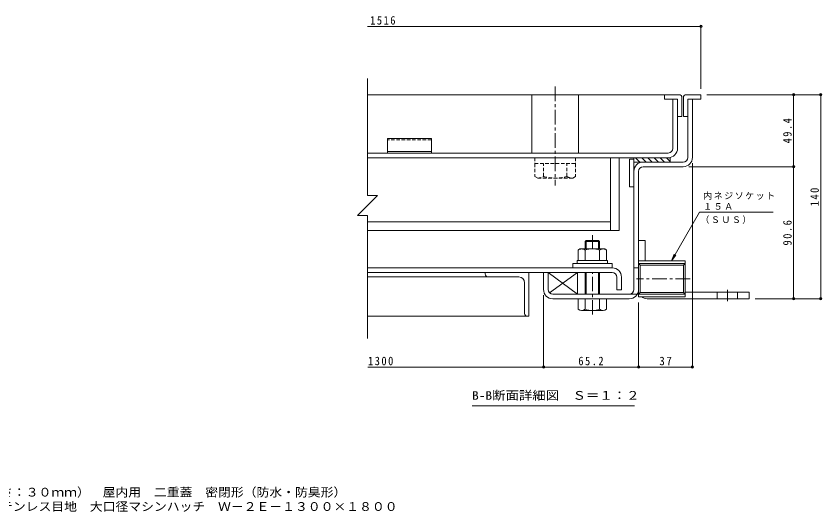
# Model space of a CAD drawing. Units: millimetres on the paper, enlarged 10 times, with parts at other scales. Extents: x -2673 to 2783, y -1962 to 1837.
# Drawn here: x -137 to 2628, y -1962 to -262 of the extents above; entities that cross this region are included whole.
import ezdxf
from ezdxf.enums import TextEntityAlignment as Align

# ---------------------------------------------------------------- set-up
doc = ezdxf.new("R2010")
doc.units = ezdxf.units.MM
doc.header["$LTSCALE"] = 10
doc.header["$PDMODE"] = 32
doc.header["$PDSIZE"] = 8
doc.linetypes.add('CHAIN1', pattern=[8, 5, -1, 1, -1])
doc.linetypes.add('DASHED1', pattern=[1.8, 1.2, -0.6])
for name, color, linetype, lineweight in [('D-0', 7, 'Continuous', 9), ('D-1', 2, 'Continuous', 9), ('D-2', 3, 'Continuous', 9), ('D-3', 4, 'Continuous', 9), ('D-5', 7, 'Continuous', 9), ('D-6', 6, 'Continuous', 9), ('D-7', 5, 'Continuous', 5), ('D-8', 5, 'Continuous', 5), ('D-9', 134, 'Continuous', 5), ('D-A', 3, 'Continuous', 9), ('D-B', 6, 'Continuous', 9), ('D-C', 5, 'Continuous', 5), ('D-E', 3, 'Continuous', 9), ('D-F', 7, 'Continuous', 9), ('F-5_F-5ﾚｲﾔ', 7, 'Continuous', 9)]:
    doc.layers.add(name, color=color, linetype=linetype, lineweight=lineweight)
doc.styles.add('ＭＳ ゴシック', font='')
doc.styles.get('ＭＳ ゴシック').set_extended_font_data('MS Gothic')

msp = doc.modelspace()

# ---------------------------------------------------------------- linework, layer by layer
at = {"layer": 'D-0'}
for p, q in [((1068.77, -475.48), (1068.77, -876.83)), ((1103.18, -876.83), (1034.36, -945.65)), ((1068.77, -876.83), (1103.18, -876.83)), ((1068.77, -945.65), (1034.36, -945.65)), ((1068.77, -945.65), (1068.77, -1367.78))]:
    msp.add_line(p, q, dxfattribs=at)
at = {"layer": 'D-1'}
for p, q in [((2168.03, -546.24), (2184.03, -546.24)), ((2168.03, -746.24), (2168.03, -546.24)), ((2184.03, -746.24), (2184.03, -546.24)), ((2152.03, -762.24), (2015.03, -762.24)), ((1983.03, -1199.24), (1983.03, -794.24)), ((1999.03, -794.24), (1999.03, -1199.24)), ((2015.03, -778.24), (2152.03, -778.24)), ((2159.03, -1101.36), (1999.03, -1101.36)), ((1999.03, -1101.36), (1999.03, -1224.36)), ((2159.03, -1101.36), (2159.03, -1224.36)), ((1999.03, -1125.24), (1983.03, -1125.24)), ((2153.22, -1116.28), (2004.84, -1116.28)), ((2004.84, -1209.43), (2004.84, -1116.28)), ((2159.03, -1110.47), (2153.22, -1116.28)), ((2153.22, -1116.28), (2153.22, -1209.43)), ((1689.03, -1199.24), (1689.03, -1141.24)), ((1994.74, -1215.24), (1705.03, -1215.24)), ((1999.03, -1215.24), (2004.84, -1209.43)), ((2159.03, -1215.24), (1999.03, -1215.24)), ((2153.22, -1209.43), (2004.84, -1209.43)), ((2159.03, -1215.24), (2153.22, -1209.43)), ((1705.03, -1231.24), (1815.53, -1231.24)), ((1865.53, -1231.24), (1967.03, -1231.24)), ((2159.03, -1224.36), (1999.03, -1224.36))]:
    msp.add_line(p, q, dxfattribs=at)
at = {"layer": 'D-1', "color": 7, "linetype": 'CHAIN1'}
msp.add_line((2176.04, -1162.86), (1991.66, -1162.86), dxfattribs=at)
at = {"layer": 'D-1'}
for points in [[(2159.03, -1110.47), (1999.03, -1110.47), (2004.84, -1116.28)], [(1673.03, -1199.24), (1673.03, -1141.24), (1689.03, -1141.24)]]:
    msp.add_lwpolyline(points, dxfattribs=at)
for centre, radius, start, end in [((2152.03, -746.24), 16, 270, 0), ((2152.03, -746.24), 32, 270, 0), ((2015.03, -794.24), 32, 90, 180), ((2015.03, -794.24), 16, 90, 180), ((1705.03, -1199.24), 32, 180, 270), ((1705.03, -1199.24), 16, 180, 270), ((1967.03, -1199.24), 32, 270, 0), ((1967.03, -1199.24), 16, 270, 0)]:
    msp.add_arc(centre, radius, start, end, dxfattribs=at)
at = {"layer": 'D-2'}
for p, q in [((2117.03, -715.24), (2117.03, -546.24)), ((2133.03, -715.24), (2133.03, -546.24)), ((2101.03, -731.24), (1068.77, -731.24)), ((1068.77, -747.24), (2101.03, -747.24))]:
    msp.add_line(p, q, dxfattribs=at)
for radius in [16, 32]:
    msp.add_arc((2101.03, -715.24), radius, 270, 0, dxfattribs=at)
at = {"layer": 'D-3'}
for p, q in [((2088.03, -531.24), (1068.77, -531.24)), ((2088.03, -546.24), (2133.03, -546.24)), ((2133.03, -546.24), (2133.03, -606.24)), ((2148.03, -541.24), (2148.03, -606.24)), ((2153.03, -541.24), (2153.03, -606.24)), ((2163.03, -531.24), (2213.03, -531.24)), ((2213.03, -546.24), (2168.03, -546.24)), ((2168.03, -546.24), (2168.03, -606.24)), ((2213.03, -531.24), (2213.03, -546.24)), ((2133.03, -606.24), (2148.03, -606.24)), ((2168.03, -606.24), (2153.03, -606.24)), ((1138.03, -681.24), (1138.03, -731.24)), ((1288.03, -681.24), (1138.03, -681.24)), ((1288.03, -726.24), (1138.03, -726.24))]:
    msp.add_line(p, q, dxfattribs=at)
at = {"layer": 'D-3', "linetype": 'DASHED1'}
msp.add_line((1288.03, -685.57), (1138.03, -685.57), dxfattribs=at)
at = {"layer": 'D-3'}
for points in [[(2138.03, -531.24), (2088.03, -531.24), (2088.03, -546.24)], [(1288.03, -681.24), (1288.03, -731.24), (1138.03, -731.24)]]:
    msp.add_lwpolyline(points, dxfattribs=at)
for centre, start, end in [((2138.03, -541.24), 0, 90), ((2163.03, -541.24), 90, 180)]:
    msp.add_arc(centre, 10, start, end, dxfattribs=at)
at = {"layer": 'D-5'}
for p, q in [((2111.74, -1101.36), (2208.25, -934.2)), ((2208.25, -934.2), (2460.99, -934.2)), ((2111.74, -1101.36), (2121.31, -1078.26)), ((2111.74, -1101.36), (2126.96, -1081.52)), ((1985.2, -1598.93), (1427.7, -1598.93)), ((1985.2, -1598.93), (1427.7, -1598.93))]:
    msp.add_line(p, q, dxfattribs=at)
at = {"layer": 'D-6'}
for p, q in [((1968.02, -752.24), (1983.03, -752.24)), ((1968.02, -752.24), (1968.02, -847.24)), ((1983.03, -747.24), (1983.03, -847.24)), ((2108.03, -762.24), (1983.03, -762.24)), ((2003.72, -762.24), (1988.72, -747.24)), ((2024.93, -762.24), (2009.93, -747.24)), ((2046.15, -762.24), (2031.15, -747.24)), ((2067.36, -762.24), (2052.36, -747.24)), ((2088.57, -762.24), (2073.57, -747.24)), ((2108.03, -760.48), (2094.78, -747.24)), ((1968.02, -847.24), (1983.03, -847.24)), ((1689.03, -1141.24), (1689.03, -1199.24)), ((1693.55, -1210.38), (1789.03, -1141.24))]:
    msp.add_line(p, q, dxfattribs=at)
for points in [[(2108.03, -762.24), (2108.03, -747.24), (1983.03, -747.24)], [(1705.03, -1215.24), (1789.03, -1215.24), (1789.03, -1141.24), (1689.03, -1141.24), (1789.03, -1215.24)]]:
    msp.add_lwpolyline(points, dxfattribs=at)
at = {"layer": 'D-7', "linetype": 'CHAIN1'}
for p, q in [((1840.53, -1058.74), (1840.53, -1013.58)), ((1840.53, -1285.63), (1840.53, -1141.24))]:
    msp.add_line(p, q, dxfattribs=at)
at = {"layer": 'D-7'}
for p, q in [((1819.59, -1031.24), (1815.53, -1035.3)), ((1865.53, -1035.3), (1815.53, -1035.3)), ((1815.53, -1058.74), (1815.53, -1035.3)), ((1861.47, -1031.24), (1819.59, -1031.24)), ((1819.59, -1058.74), (1819.59, -1031.24)), ((1861.47, -1031.24), (1865.53, -1035.3)), ((1861.47, -1058.74), (1861.47, -1031.24)), ((1865.53, -1035.3), (1865.53, -1058.74)), ((1865.53, -1035.3), (1865.53, -1058.74)), ((1815.53, -1215.24), (1815.53, -1141.24)), ((1819.59, -1215.24), (1819.59, -1141.24)), ((1861.47, -1215.24), (1861.47, -1141.24)), ((1865.53, -1141.24), (1865.53, -1215.24)), ((1889.53, -1231.24), (1791.53, -1231.24)), ((1791.53, -1266.77), (1791.53, -1231.24)), ((1815.53, -1266.77), (1815.53, -1231.24)), ((1865.53, -1231.24), (1865.53, -1266.77)), ((1889.53, -1266.77), (1889.53, -1231.24)), ((1877.53, -1271.24), (1803.53, -1271.24))]:
    msp.add_line(p, q, dxfattribs=at)
at = {"layer": 'D-7', "color": 2, "lineweight": 9}
for p, q in [((1791.45, -1064.04), (1798.03, -1060.24)), ((1791.45, -1064.04), (1791.45, -1100.24)), ((1883.03, -1060.24), (1798.03, -1060.24)), ((1815.99, -1064.04), (1815.99, -1100.24)), ((1865.07, -1064.04), (1865.07, -1100.24))]:
    msp.add_line(p, q, dxfattribs=at)
at = {"layer": 'D-7', "color": 6, "lineweight": 9}
for p, q in [((1788.03, -1100.24), (1788.03, -1110.24)), ((1788.03, -1110.24), (1893.03, -1110.24))]:
    msp.add_line(p, q, dxfattribs=at)
at = {"layer": 'D-7', "color": 134}
for p, q in [((1773.03, -1110.24), (1773.03, -1125.24)), ((1773.03, -1110.24), (1908.03, -1110.24)), ((1773.03, -1125.24), (1908.03, -1125.24)), ((1908.03, -1110.24), (1908.03, -1125.24))]:
    msp.add_line(p, q, dxfattribs=at)
at = {"layer": 'D-7', "color": 2, "lineweight": 9}
msp.add_lwpolyline([(1883.03, -1060.24), (1889.6, -1064.04), (1889.6, -1100.24), (1791.45, -1100.24)], dxfattribs=at)
at = {"layer": 'D-7', "color": 6, "lineweight": 9}
msp.add_lwpolyline([(1788.03, -1100.24), (1893.03, -1100.24), (1893.03, -1110.24)], dxfattribs=at)
at = {"layer": 'D-7', "color": 2, "lineweight": 9}
for centre, radius, start, end in [((1805.94, -1089.12), 28.97, 94.38438, 120), ((1802.96, -1084.44), 24.21, 57.42749, 88.18784), ((1840.53, -1141.44), 81.2, 72.41188, 107.5881), ((1878.1, -1084.44), 24.21, 91.81215, 122.57249), ((1875.12, -1089.12), 28.97, 59.99998, 85.6156)]:
    msp.add_arc(centre, radius, start, end, dxfattribs=at)
at = {"layer": 'D-7'}
for centre, radius, start, end in [((1803.53, -1252.91), 18.33, 229.1022, 310.89809), ((1840.53, -1199.16), 72.08, 249.70546, 290.29454), ((1877.53, -1252.91), 18.33, 229.10191, 310.8978)]:
    msp.add_arc(centre, radius, start, end, dxfattribs=at)
at = {"layer": 'D-8'}
msp.add_lwpolyline([(1903.03, -997.24), (1933.03, -997.24), (1933.03, -747.24), (1903.03, -747.24)], close=True, dxfattribs=at)
at = {"layer": 'D-9', "linetype": 'DASHED1'}
for p, q in [((1643.03, -747.24), (1783.03, -747.24)), ((1643.53, -767.24), (1643.53, -811.61)), ((1673.03, -811.75), (1673.03, -767.24)), ((1753.03, -811.75), (1753.03, -767.24)), ((1782.53, -767.24), (1782.53, -811.75)), ((1783.03, -747.24), (1783.03, -767.24)), ((1653.07, -817.12), (1643.53, -811.61)), ((1773.03, -817.24), (1653.28, -817.24)), ((1773.03, -817.24), (1782.53, -811.75))]:
    msp.add_line(p, q, dxfattribs=at)
at = {"layer": 'D-9'}
for p, q in [((1903.03, -997.24), (1903.03, -747.24)), ((1068.77, -967.24), (1903.03, -967.24)), ((1068.77, -997.24), (1903.03, -997.24))]:
    msp.add_line(p, q, dxfattribs=at)
at = {"layer": 'D-9', "linetype": 'DASHED1'}
msp.add_lwpolyline([(1643.03, -747.24), (1643.03, -767.24), (1783.03, -767.24)], dxfattribs=at)
for centre, radius, start, end in [((1654.32, -782.73), 34.53, 267.86055, 302.81094), ((1713.03, -668.64), 148.6, 254.38446, 285.61554), ((1771.74, -782.73), 34.53, 237.18906, 272.13945)]:
    msp.add_arc(centre, radius, start, end, dxfattribs=at)
at = {"layer": 'D-A'}
for p, q in [((1908.53, -1125.24), (1069.48, -1125.24)), ((1069.48, -1141.24), (1908.53, -1141.24)), ((1924.53, -1157.24), (1924.53, -1200.24)), ((1940.53, -1157.24), (1940.53, -1200.24)), ((1924.53, -1200.24), (1940.53, -1200.24))]:
    msp.add_line(p, q, dxfattribs=at)
for radius in [32, 16]:
    msp.add_arc((1908.53, -1157.24), radius, 0, 90, dxfattribs=at)
at = {"layer": 'D-B'}
for p, q in [((1473.03, -1141.24), (1069.48, -1141.24)), ((1483.03, -1156.24), (1069.48, -1156.24)), ((1473.03, -1141.24), (1623.03, -1141.24)), ((1473.03, -1146.24), (1473.03, -1141.24)), ((1483.03, -1156.24), (1588.03, -1156.24)), ((1623.03, -1141.24), (1623.03, -1291.24)), ((1608.03, -1281.24), (1608.03, -1176.24)), ((1618.03, -1291.24), (1068.77, -1291.24)), ((1618.03, -1291.24), (1623.03, -1291.24))]:
    msp.add_line(p, q, dxfattribs=at)
for centre, radius, start, end in [((1483.03, -1146.24), 10, 180, 270), ((1588.03, -1176.24), 20, 0, 90), ((1618.03, -1281.24), 10, 180, 270)]:
    msp.add_arc(centre, radius, start, end, dxfattribs=at)
at = {"layer": 'D-C', "color": 2, "linetype": 'CHAIN1', "lineweight": 9}
msp.add_line((1713.03, -503.56), (1713.03, -842.87), dxfattribs=at)
at = {"layer": 'D-C', "color": 2, "lineweight": 9}
for p, q in [((1633.03, -731.24), (1633.03, -531.24)), ((1633.03, -531.24), (1793.03, -531.24)), ((1793.03, -731.24), (1793.03, -531.24)), ((1633.03, -731.24), (1793.03, -731.24))]:
    msp.add_line(p, q, dxfattribs=at)
at = {"layer": 'D-E'}
for p, q in [((1999.03, -1031.24), (1999.03, -1199.24)), ((1999.03, -1031.24), (2021.53, -1031.24)), ((2021.53, -1101.36), (2021.53, -1031.24)), ((2159.03, -1208.74), (2379.03, -1208.74)), ((2269.03, -1231.24), (2269.03, -1208.74)), ((2339.03, -1231.24), (2339.03, -1208.74)), ((2379.03, -1208.74), (2379.03, -1231.24)), ((2379.03, -1231.24), (2029.03, -1231.24))]:
    msp.add_line(p, q, dxfattribs=at)
at = {"layer": 'D-E', "linetype": 'CHAIN1'}
msp.add_line((2304.03, -1239.97), (2304.03, -1200.53), dxfattribs=at)
at = {"layer": 'D-E'}
msp.add_arc((2029.03, -1201.24), 30, 230.3984, 270, dxfattribs=at)
at = {"layer": 'D-F'}
for p, q in [((2213.03, -297.14), (1068.77, -297.14)), ((2213.03, -294.14), (2213.03, -511.24)), ((2627.21, -531.24), (2233.03, -531.24)), ((2530.87, -531.24), (2530.87, -778.24)), ((2624.21, -531.24), (2624.21, -1231.24)), ((2184.03, -1468.58), (2184.03, -766.24)), ((2533.87, -778.24), (2172.03, -778.24)), ((2530.87, -778.24), (2530.87, -1231.24)), ((1673.03, -1468.58), (1673.03, -1219.24)), ((2627.21, -1231.24), (2399.03, -1231.24)), ((1999.03, -1468.58), (1999.03, -1244.36)), ((1673.03, -1465.58), (1069.48, -1465.58)), ((1999.03, -1465.58), (1673.03, -1465.58)), ((2184.03, -1465.58), (1999.03, -1465.58))]:
    msp.add_line(p, q, dxfattribs=at)
for p in [(2213.03, -297.14), (2530.87, -531.24), (2624.21, -531.24), (2530.87, -778.24), (2530.87, -1231.24), (2624.21, -1231.24), (1673.03, -1465.58), (1999.03, -1465.58), (2184.03, -1465.58)]:
    msp.add_point(p, dxfattribs=at)

# ---------------------------------------------------------------- texts
at = {"layer": 'D-5', "color": 2, "style": 'ＭＳ ゴシック', "width": 1.15}
msp.add_text('B-B断面詳細図\u3000Ｓ＝１：２', height=29.33, dxfattribs=at).set_placement((1427.7, -1586.43), align=Align.BOTTOM_LEFT)
msp.add_text('B-B断面詳細図\u3000Ｓ＝１：２', height=29.33, dxfattribs=at).set_placement((1427.7, -1586.43), align=Align.BOTTOM_LEFT)
at = {"layer": 'D-5', "char_height": 21.99, "attachment_point": 7, "style": 'ＭＳ ゴシック'}
for s, insert in [('\\T1.17;内ネジソケット', (2220.99, -891.36)), ('\\T1.17;１５Ａ', (2220.99, -926.19)), ('\\T1.17;（ＳＵＳ）', (2211.33, -974.04))]:
    msp.add_mtext(s, dxfattribs=dict(at, insert=insert))
at = {"layer": 'D-F', "color": 2, "char_height": 29.33, "attachment_point": 7, "style": 'ＭＳ ゴシック'}
for s, insert in [('\\T1.28;\\W0.9;1516', (1078.03, -291.14)), ('\\T1.28;\\W0.9;1300', (1070.6, -1459.58)), ('\\T1.28;\\W0.9;65.2', (1792.28, -1459.58)), ('\\T1.27;\\W0.95;37', (2070.28, -1459.58))]:
    msp.add_mtext(s, dxfattribs=dict(at, insert=insert))
at = {"layer": 'D-F', "color": 2, "char_height": 29.33, "attachment_point": 7, "rotation": 90, "style": 'ＭＳ ゴシック'}
for s, insert in [('\\T1.28;\\W0.9;49.4', (2524.87, -698.49)), ('\\T1.27;\\W0.9;140', (2618.21, -913.74)), ('\\T1.28;\\W0.9;90.6', (2524.87, -1048.49))]:
    msp.add_mtext(s, dxfattribs=dict(at, insert=insert))
at = {"layer": 'F-5_F-5ﾚｲﾔ', "color": 2, "style": 'ＭＳ ゴシック', "width": 1.1}
for s, p in [('充填用（充填深さ：３０ｍｍ）\u3000屋内用\u3000二重蓋\u3000密閉形（防水・防臭形）', (-500.11, -1918.5)), ('スチール製\u3000ステンレス目地\u3000大口径マシンハッチ\u3000Ｗ－２Ｅ－１３００×１８００', (-500.11, -1967.71))]:
    msp.add_text(s, height=29.33, dxfattribs=at).set_placement(p, align=Align.BOTTOM_LEFT)

doc.saveas('drawing.dxf')
